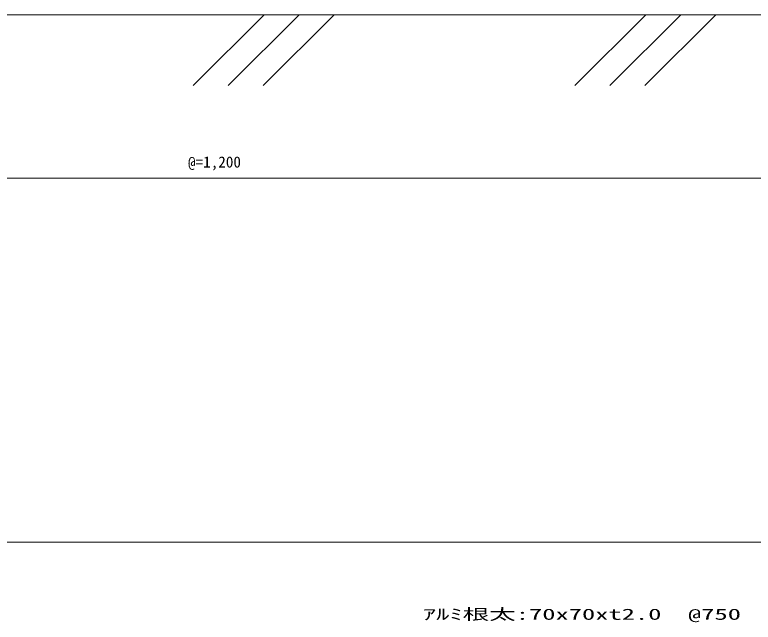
# Model space of a CAD drawing. Units: millimetres on the paper. Extents: x -420 to 420, y -297 to 297.
# Drawn here: x -195.4 to -73.7, y 0.1 to 100.3 of the extents above; entities that cross this region are included whole.
import ezdxf
from ezdxf.enums import TextEntityAlignment as Align

# ---------------------------------------------------------------- set-up
doc = ezdxf.new("R2010")
doc.units = ezdxf.units.MM
for name, color, linetype, lineweight in [('0-2_A-C01-補助線(非印刷)', 222, 'Continuous', 18), ('0-7_0-A11-寸法_詳細', 5, 'Continuous', 18), ('0-8_A-E01-仕上太線', 4, 'Continuous', 18), ('0-A_A-C03-壁種別', 9, 'Continuous', 18), ('0-B_A-B03-文字_書込_小', 7, 'Continuous', 18)]:
    doc.layers.add(name, color=color, linetype=linetype, lineweight=lineweight)
doc.styles.add('ＭＳ ゴシック', font='')
doc.styles.get('ＭＳ ゴシック').set_extended_font_data('MS Gothic')

# ---------------------------------------------------------------- blocks, each defined once
blk = doc.blocks.new('D8')
at = {"layer": '0-7_0-A11-寸法_詳細'}
blk.add_line((139.009, 370.359), (377.009, 370.359), dxfattribs=at)
at = {"layer": '0-7_0-A11-寸法_詳細', "color": 7, "style": 'ＭＳ ゴシック'}
blk.add_text('@=1,200', height=1.833, dxfattribs=at).set_placement((253.634, 371.55), align=Align.BOTTOM_LEFT)

msp = doc.modelspace()

# ---------------------------------------------------------------- linework, layer by layer
at = {"layer": '0-2_A-C01-補助線(非印刷)', "color": 9}
msp.add_line((-400.667, 13.333), (400.667, 13.333), dxfattribs=at)
at = {"layer": '0-8_A-E01-仕上太線'}
msp.add_line((-303.016, 100.301), (-4.016, 100.301), dxfattribs=at)
at = {"layer": '0-A_A-C03-壁種別'}
for p, q in [((-165.992, 88.61), (-154.301, 100.301)), ((-160.23, 88.61), (-148.539, 100.301)), ((-154.468, 88.61), (-142.777, 100.301)), ((-103.132, 88.61), (-91.441, 100.301)), ((-97.37, 88.61), (-85.679, 100.301)), ((-91.608, 88.61), (-79.917, 100.301))]:
    msp.add_line(p, q, dxfattribs=at)

# ---------------------------------------------------------------- block references
at = {"layer": '0-7_0-A11-寸法_詳細'}
msp.add_blockref('D8', (-420.5, -297), dxfattribs=at)

# ---------------------------------------------------------------- texts
at = {"layer": '0-B_A-B03-文字_書込_小', "style": 'ＭＳ ゴシック', "width": 1.75}
msp.add_text('ｱﾙﾐ根太:70x70xt2.0\u3000@750', height=1.833, dxfattribs=at).set_placement((-128.174, -0.035), align=Align.BOTTOM_LEFT)

doc.saveas('drawing.dxf')
